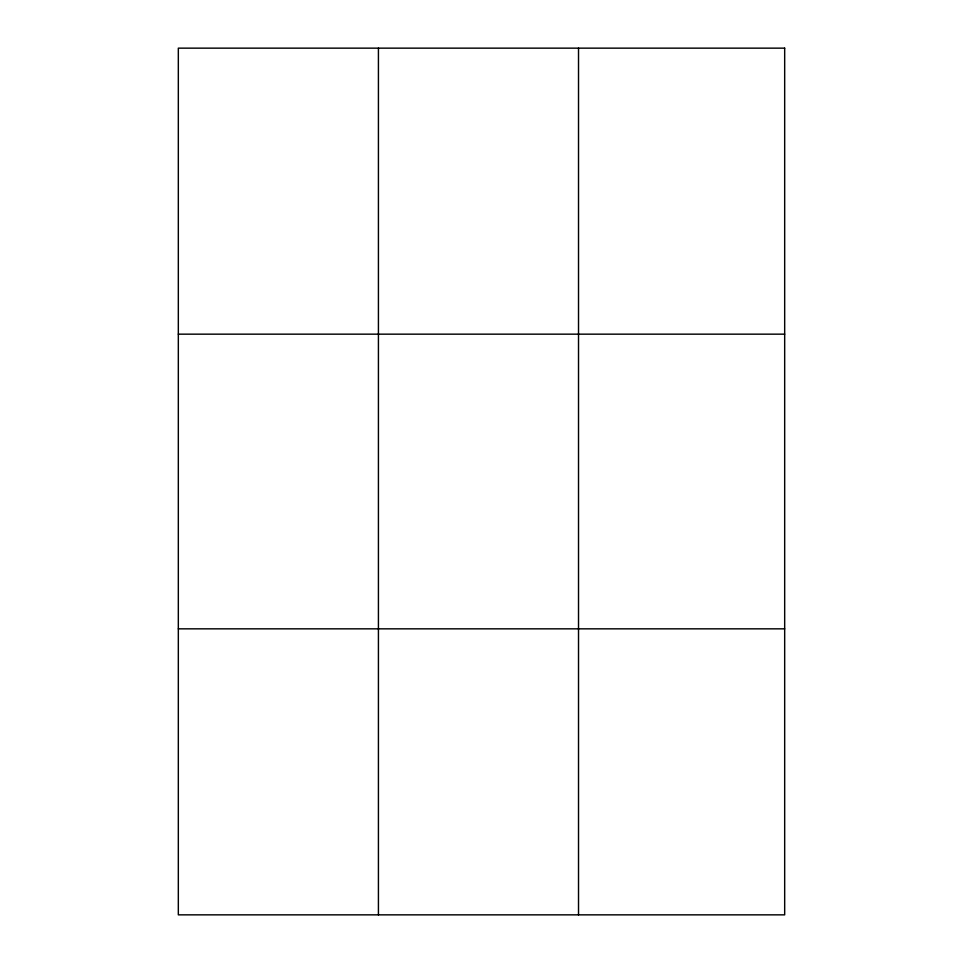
<?xml version="1.0" encoding="UTF-8"?>
<svg xmlns="http://www.w3.org/2000/svg" width="963" height="963" viewBox="0 0 963 963"><rect width="100%" height="100%" fill="white"/><g stroke="black" fill="none" stroke-linecap="round" stroke-linejoin="round"><path stroke-width="1.44" d="M378.423 914.85L378.423 48.15M578.522 914.85L578.522 48.15M178.324 334.161L784.676 334.161M178.324 628.839L784.676 628.839M784.676 48.15L784.676 914.85L178.324 914.85L178.324 48.15L784.676 48.15"/></g></svg>
